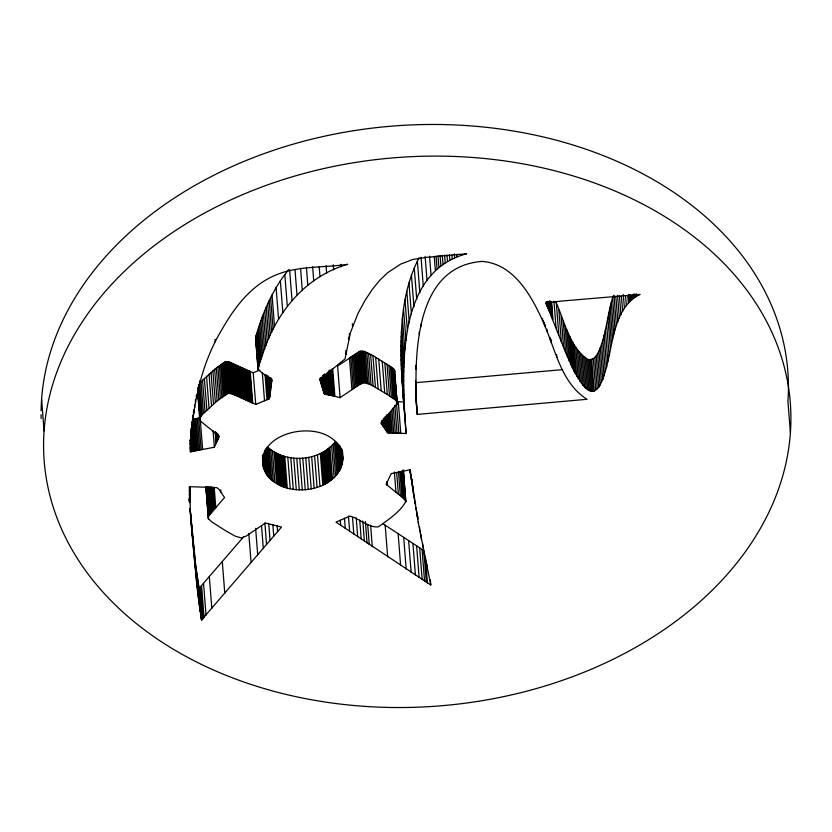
<?xml version="1.0" encoding="UTF-8"?>
<svg xmlns="http://www.w3.org/2000/svg" width="832" height="832" viewBox="0 0 832 832"><rect width="100%" height="100%" fill="white"/><g stroke="black" fill="none" stroke-linecap="round" stroke-linejoin="round"><path stroke-width="1.25" d="M404.841 416.25C402.022 359.986 399.246 271.658 466.71 253.75L426.993 257.317L412.849 259.438L400.629 264.139L387.733 272.636L379.746 280.29L372.154 289.609L364.905 300.674L357.916 313.56L350.418 332.748L344.999 358.946L319.81 379.382L324.376 393.702L340.09 397.654L359.32 384.696L364.25 382.668L371.051 384.862L387.306 394.462L395.897 400.275L397.249 403.374L380.931 423.176L387.67 432.692L406.13 433.545L401.762 375.596C399.984 335.878 400.265 293.914 419.089 257.826M342.826 459.139C339.789 411.31 241.987 429.364 267.041 475.218C288.174 502.674 349.877 490.038 342.212 449.956M415.542 393.64L417.227 414.409L587.028 399.287C560.997 382.876 555.558 349.43 543.639 323.055C532.012 296.712 514.561 264.222 482.529 261.414C413.223 265.886 414.263 358.29 416.832 410.093M430.383 579.935L430.778 585L336.014 522.132L350.002 516.09C359.653 518.669 368.399 528.018 378.498 526.812C388.274 519.553 400.098 512.221 405.829 501.394L403.406 470.704M191.36 435.552C194.106 398.434 202.779 361.046 222.238 328.962C234.458 307.788 249.995 286.884 272.761 276.37C296.078 265.314 322.878 268.081 347.724 264.316C305.822 276.12 276.442 312.25 263.307 352.425C261.799 357.999 258.502 364.114 258.294 369.699C262.538 373.485 267.311 376.636 271.866 380.016L269.838 396.646L268.684 399.079L255.726 404.404L232.18 393.869L228.103 393.37L217.131 400.941L202.197 414.679L200.013 418.049L200.47 421.075L219.461 436.405L214.375 447.21L190.143 451.911L191.36 435.552L190.954 430.487M394.763 371.748L394.358 369.689L391.664 367.297L372.944 355.628L363.958 351.364L359.611 351.437L337.605 366.028L340.09 397.654M555.547 301.434C564.866 320.902 568.818 346.778 587.902 359.466C596.211 361.057 599.31 350.137 601.578 344.198C606.778 328.453 608.046 311.74 613.215 295.994M609.118 355.805C613.818 334.1 617.573 305.146 640.068 294.424L561.298 301.09L545.948 303.046L565.666 352.612L573.83 370.937L583.055 385.455L587.579 389.657L590.387 391.082L594.204 391.071L598.697 387.338L602.774 379.454L606.611 366.943L609.118 355.805L606.632 324.178M403.333 470.298L404.591 488.582M190.33 511.451L189.748 486.647L216.975 487.698L218.92 489.32L224.546 497.536L208.77 515.767L208.343 518.606L211.609 521.799L225.514 530.681L235.113 536.11L241.363 537.961L246.199 536.068L265.346 523.016L281.528 527.072L201.646 619.902L196.737 583.565L190.133 508.924M258.045 369.429L255.538 337.542C262.392 313.186 272.542 289.276 288.735 269.599M270.4 478.878L267.914 447.262C286.79 464.204 320.07 461.469 335.629 441.314L338.125 472.94M190.07 508.591L195.884 566.966L199.16 588.286L243.672 536.765M199.701 383.053L214.646 369.325L225.618 361.743L229.694 362.242L253.23 372.788L259.834 370.053M192.39 419.276L200.138 417.778M416.031 382.668L562.671 369.616M396.375 401.7L403.634 401.929L401.762 375.596M383.126 523.838L423.831 550.586L426.327 582.213M405.829 501.394L403.177 498.035L386.11 484.276L391.238 473.626L409.843 469.851L418.517 524.077L430.778 585M255.798 338.073L255.538 337.542M189.249 499.179L189.446 501.561M790.4 432.692A374.192 274.997 -4.5 0 0 247.52 192.598A374.192 274.997 -4.5 0 0 213.814 670.155A374.192 274.997 -4.5 0 0 790.4 432.692L787.914 401.066A374.192 274.997 -4.5 0 0 426.41 124.509A374.192 274.997 -4.5 0 0 41.111 410.831M636.21 293.675L636.418 296.213M635.149 294.32L635.357 296.858M633.994 293.779L634.286 297.575M632.934 294.559L633.235 298.355M631.894 295.402L632.195 299.198M630.781 295.027L631.186 300.092M629.699 294.715L630.198 301.038M628.659 294.434L629.252 302.026M627.754 295.464L628.358 303.046M625.529 295.516L626.33 305.635M623.324 294.486L624.416 308.402M621.421 296.192L622.617 311.366M619.424 295.578L620.911 314.548M617.521 295.194L619.31 317.97M615.815 296.317L617.802 321.62M613.985 295.162L616.377 325.52M612.55 298.074L615.035 329.701M611.281 302.536L613.766 334.152M610.085 307.278L612.581 338.905M608.962 312.343L611.447 343.959M607.89 317.72L610.376 349.346M605.374 330.044L607.859 361.67M604.115 335.317L606.611 366.943M602.857 340.038L605.342 371.654M601.578 344.198L604.074 375.825M600.288 347.828L602.774 379.454M598.967 350.948L601.453 382.574M597.605 353.569L600.101 385.195M596.211 355.722L598.697 387.338M594.776 357.396L597.262 389.022M593.278 358.634L595.764 390.26M591.718 359.445L594.204 391.071M590.512 359.746L592.998 391.362M589.233 359.746L591.718 391.373M587.902 359.466L590.387 391.082M586.518 358.894L589.004 390.51M585.094 358.041L587.579 389.657M583.617 356.907L586.102 388.534M582.109 355.503L584.594 387.13M580.57 353.829L583.055 385.455M578.999 351.894L581.485 383.51M577.398 349.69L579.894 381.316M575.786 347.235L578.282 378.851M574.163 344.521L576.649 376.147M572.749 342.004L575.245 373.62M571.345 339.321L573.83 370.937M569.889 336.398L572.385 368.025M568.381 333.185L570.877 364.801M566.779 329.586L569.275 361.213M565.053 325.551L567.549 357.167M563.181 320.996L565.666 352.612M561.122 315.848L563.607 347.474M558.854 310.055L561.34 341.682M556.348 303.524L558.834 335.15M553.966 301.267L556.057 327.829M556.67 354.588L556.868 357.115M551.585 301.922L552.978 319.634M551.242 302.037L552.542 318.479M550.888 302.13L552.084 317.304M550.524 302.214L551.616 316.129M550.056 301.038L551.148 314.954M549.682 301.163L550.68 313.81M549.328 301.319L550.222 312.707M548.974 301.527L549.775 311.646M548.652 301.808L549.349 310.669M548.35 302.172L548.943 309.764M551.106 339.321L551.398 343.117M547.976 301.361L548.579 308.953M547.747 301.933L548.246 308.256M547.56 302.63L547.955 307.694M547.3 302.13L547.695 307.195M550.035 337.386L550.233 339.914M547.144 302.9L547.446 306.696M546.905 302.422L547.206 306.218M546.676 301.954L546.967 305.75M546.562 302.765L546.759 305.302M546.364 302.349L546.562 304.876M546.187 301.964L546.385 304.491M546.988 329.264L547.186 331.791M545.189 324.719L545.386 327.246M544.315 322.598L544.513 325.125M543.442 320.528L543.639 323.055M542.547 318.479L542.755 321.006M456.903 254.197L457.101 256.724M454.355 253.926L454.646 257.722M451.922 255.029L452.213 258.825M449.415 254.966L449.81 260.021M446.961 254.987L447.46 261.31M444.579 255.091L445.172 262.683M442.281 255.258L442.978 264.118M440.076 255.486L440.877 265.606M437.996 255.767L438.89 267.155M436.051 256.09L437.039 268.736M434.252 256.433L435.354 270.348M429.551 256.131L431.038 275.101M425.131 256.391L427.024 280.426M421.002 257.182L423.29 286.27M417.373 261.009L419.858 292.635M420.753 324.314L420.95 326.841M414.253 267.873L416.738 299.489M419.203 332.124L419.401 334.651M411.445 275.194L413.941 306.821M408.959 282.984L411.455 314.6M415.574 365.414L415.875 369.21M415.542 380.453L415.74 382.98M415.605 383.302L415.896 388.981M415.615 387.244L416.01 392.309M415.542 388.118L416.135 395.71M415.574 390.218L416.27 399.079M415.615 392.184L417.227 414.409M406.806 291.19L409.292 322.816M426.743 563.909L427.045 567.694M425.339 556.348L427.43 582.91M404.986 299.822L407.472 331.438M424.143 552.136L424.341 554.663M422.583 543.494L422.885 547.29M403.51 308.828L405.995 340.454M421.002 534.539L421.398 539.594M422.074 549.453L424.559 581.069M419.536 526.739L419.931 531.794M402.386 318.219L404.872 349.846M417.914 516.485L418.111 519.012M418.309 521.55L418.517 524.077M416.78 511.576L417.175 516.63M419.671 547.882L422.157 579.509M401.617 327.954L404.102 359.58M415.355 502.07L415.563 504.608M415.761 507.135L415.958 509.662M401.419 331.76L403.905 363.386M414.398 497.037L414.898 503.36M401.274 335.951L403.759 367.567M413.421 490.339L414.024 497.931M412.776 485.961L413.379 493.553M401.17 340.423L403.655 372.039M412.1 479.055L412.298 481.582M412.589 485.378L412.994 490.433M411.892 479.71L412.495 487.302M401.107 345.082L403.593 376.709M411.258 475.01L411.455 477.537M411.653 480.064L411.954 483.86M416.624 545.886L419.11 577.512M401.076 349.856L403.572 381.472M410.894 474.531L411.289 479.596M410.332 469.664L410.935 477.246M401.097 354.64L403.582 386.256M410.166 469.758L410.571 474.822M409.999 469.81L410.207 472.337M401.149 359.341L403.645 390.967M401.253 363.886L403.738 395.512M401.378 368.17L404.04 403.718M402.719 389.73L406.13 433.545M412.942 543.473L415.428 575.099M398.289 401.762L400.774 433.389M403.166 470.049L405.818 501.914M404.789 491.109L405.382 498.701M408.626 540.644L411.122 572.27M402.969 470.912L405.267 500.001M394.607 370.146L397.249 403.374M402.511 470.413L404.799 499.502M394.815 374.691L395.314 381.014M395.606 384.81L396.209 392.402M396.406 394.93L397.103 403.78M394.358 369.689L396.843 401.315M394.763 377.707L395.065 381.493M395.658 389.085L395.959 392.881M396.458 399.204L396.854 404.269M393.962 369.2L396.448 400.826M401.929 471.026L404.123 498.857M396.479 402.969L398.861 433.326M393.401 368.649L395.897 400.275M401.086 471.474L403.177 498.035M392.652 368.025L395.138 399.651M394.857 405.434L397.051 433.264M391.664 367.297L394.15 398.913M399.953 471.692L401.939 496.995M390.416 366.434L392.902 398.05M398.466 471.661L400.358 495.695M403.697 537.399L406.182 569.015M393.349 407.898L395.335 433.202M388.877 365.414L391.373 397.041M391.966 410.363L393.754 433.139M396.687 472.597L398.382 494.094M387.026 364.229L389.511 395.845M390.624 411.57L392.319 433.066M394.378 471.921L395.97 492.159M389.449 412.776L391.04 433.014M384.81 362.835L387.306 394.462M398.133 533.738L400.618 565.354M388.45 413.982L389.948 432.952M387.66 415.189L389.054 432.9M386.974 415.137L388.367 432.848M386.537 415.085L387.93 432.796M382.221 361.223L384.706 392.85M386.381 416.25L387.67 432.692M386.152 415.979L387.452 432.422M385.934 416.811L387.306 432.224M385.746 416.541L386.942 431.714M385.642 417.508L386.734 431.413M385.424 417.175L386.516 431.09M385.195 416.832L386.287 430.747M385.06 417.726L386.058 430.373M384.821 417.342L385.809 429.988M384.415 417.81L385.32 429.187M384.249 418.652L385.05 428.771M383.968 418.215L384.769 428.334M383.781 419.047L384.478 427.898M383.49 418.61L384.186 427.461M378.716 359.06L381.202 390.686M383.292 419.453L383.885 427.034M383.105 420.295L383.604 426.618M382.918 421.169L383.323 426.223M382.658 420.794L383.053 425.859M382.398 420.451L382.803 425.516M387.14 481.541L387.442 485.337M382.262 421.408L382.564 425.204M382.054 421.148L382.356 424.944M381.794 420.815L382.096 424.611M381.618 421.751L381.961 424.455M386.537 482.248L386.745 484.786M381.472 421.564L381.67 424.091M375.638 357.209L378.123 388.825M372.944 355.628L375.43 387.244M385.174 525.19L387.67 556.816M370.604 354.307L373.09 385.934M368.566 353.246L371.051 384.862M366.808 352.404L369.294 384.03M365.29 351.78L367.775 383.406M363.958 351.364L366.454 382.98M362.794 351.114L365.29 382.741M361.764 351.042L364.25 382.668M360.807 351.114L363.293 382.73M359.902 351.312L362.388 382.938M359.611 351.437L362.097 383.063M359.143 351.686L361.629 383.302M358.509 352.04L360.994 383.666M357.739 352.508L360.225 384.134M370.594 525.158L372.289 546.655M356.824 353.07L359.32 384.696M355.805 353.714L358.29 385.341M352.342 323.648L352.539 326.175M354.682 354.442L357.167 386.069M367.682 524.347L369.273 544.586M353.465 355.233L355.95 386.859M365.394 521.581L367.078 543.088M352.175 356.086L354.661 387.702M349.294 333.59L349.492 336.128M350.823 356.98L353.319 388.606M348.452 337.043L348.65 339.57M362.794 520.998L364.385 541.237M349.44 357.926L351.926 389.542M340.954 264.274L341.151 266.802M359.746 520.125L361.234 539.094M345.79 350.47L346.081 354.255M356.2 517.712L357.698 536.692M333.278 264.794L333.674 269.859M352.518 517.618L353.818 534.061M348.452 516.069L349.648 531.253M341.994 449.987L342.763 460.429M341.484 448.313L342.576 462.228M341.099 448.75L342.295 463.923M340.402 446.576L341.9 465.546M326.03 265.595L326.622 273.187M339.706 445.598L341.401 467.106M338.884 444.579L340.777 468.614M332.686 368.503L334.87 396.334M344.458 518.18L345.259 528.299M332.051 369.585L334.142 396.146M337.938 443.508L340.028 470.07M331.313 369.408L333.403 395.97M336.856 442.416L339.144 471.515M330.668 370.49L332.654 395.793M329.919 370.323L331.916 395.616M329.191 370.157L331.188 395.45M334.454 442.749L336.95 474.365M328.588 371.27L330.481 395.304M340.298 520.187L340.694 525.242M328.016 372.393L329.805 395.158M319.186 266.698L319.977 276.817M327.382 372.258L329.17 395.034M333.122 444.194L335.618 475.81M326.893 373.412L328.588 394.919M326.466 374.577L328.058 394.815M326.019 374.504L327.61 394.742M331.625 445.671L334.11 477.287M325.27 374.4L326.862 394.638M324.917 374.338L326.518 394.576M324.594 374.265L326.186 394.503M324.282 374.182L325.874 394.42M329.95 447.19L332.446 478.816M324.085 375.367L325.582 394.337M323.825 375.274L325.312 394.243M323.575 375.17L325.073 394.15M323.367 375.066L324.854 394.046M323.274 376.22L324.667 393.931M329.014 448.011L331.5 479.638M322.982 375.991L324.376 393.702M322.889 376.938L324.189 393.38M322.556 376.033L324.043 393.006M328.151 448.739L330.647 480.366M322.421 376.626L323.617 391.799M322.254 377.073L323.346 390.988M322.057 377.416L323.045 390.062M321.828 377.634L322.722 389.022M327.371 449.384L329.857 481.01M321.568 377.77L322.369 387.889M312.624 266.864L313.716 280.779M321.298 377.832L321.994 386.682M321.017 377.822L321.61 385.403M326.633 449.966L329.129 481.582M320.715 377.749L321.214 384.072M325.936 450.486L328.422 482.102M319.998 378.123L320.278 380.91M325.239 450.954L327.735 482.581M324.553 451.402L327.038 483.018M323.825 451.818L326.321 483.444M323.066 452.234L325.551 483.85M322.234 452.65L324.73 484.266M321.329 453.086L323.814 484.702M306.415 267.363L307.809 285.074M320.32 453.544L322.806 485.17M317.47 454.74L319.956 486.356M300.55 268.226L302.245 289.734M314.579 455.759L317.075 487.375M311.667 456.602L314.153 488.228M294.996 269.485L296.982 294.788M308.724 457.278L311.21 488.904M305.76 457.787L308.246 489.403M289.619 269.88L292.011 300.238M302.775 458.11L305.261 489.736M299.78 458.276L302.276 489.892M284.814 274.498L287.3 306.124M296.785 458.255L299.27 489.882M280.342 280.831L282.838 312.458M293.779 458.068L296.265 489.694M290.774 457.714L293.259 489.33M276.089 287.633L278.585 319.259M287.778 457.174L290.264 488.8M272.033 294.934L274.518 326.56M284.794 456.466L287.29 488.093M283.733 456.175L286.218 487.802M270.608 297.721L273.104 329.337M282.755 455.894L285.251 487.521M281.871 455.614L284.357 487.24M269.162 300.716L271.648 332.332M281.029 455.333L283.525 486.949M280.238 455.031L282.724 486.658M267.706 303.878L270.192 335.494M279.469 454.709L281.954 486.335M278.689 454.355L281.185 485.982M266.25 307.164L268.746 338.78M277.898 453.96L280.384 485.586M271.523 378.435L271.721 380.962M271.45 378.945L271.648 381.472M271.201 378.799L271.502 382.595M277.066 453.513L279.552 485.139M270.941 378.789L271.346 383.843M270.577 377.655L271.18 385.237M276.172 453.014L278.668 484.64M264.826 310.544L267.311 342.16M270.109 377.52L270.91 387.639M269.63 377.582L270.618 390.239M275.205 452.442L277.701 484.068M269.183 377.208L270.379 392.392M268.882 377.707L270.182 394.15M263.432 313.966L265.918 345.592M268.601 377.842L269.994 395.554M268.247 376.407L269.838 396.646M274.144 451.807L276.63 483.423M267.987 375.97L269.682 397.467M267.831 376.563L269.526 398.07M267.665 376.979L269.35 398.486M267.374 375.991L269.162 398.767M267.155 376.178L268.944 398.944M266.791 375.045L268.684 399.079M262.09 317.398L264.576 349.024M272.376 450.684L274.872 482.3M266.271 375.253L268.164 399.277M277.087 525.325L277.586 531.648M260.822 320.809L263.307 352.425M265.013 374.452L266.999 399.745M270.754 449.55L273.25 481.177M259.636 324.137L262.122 355.753M269.266 448.417L271.752 480.043M262.33 372.934L264.524 400.764M258.554 327.361L261.04 358.977M257.587 330.429L260.073 362.045M266.77 447.335L269.162 477.693M272.854 524.722L273.749 536.11M265.855 448.656L268.05 476.476M256.755 333.299L259.241 364.926M256.194 335.286L258.69 366.912M256.422 340.995L256.714 344.791M257.213 351.114L257.514 354.91M258.107 362.502L258.305 365.03M265.054 449.925L267.041 475.218M255.85 336.523L258.336 368.139M256.006 340.61L256.703 349.461M256.901 351.988L257.494 359.58M257.691 362.107L258.294 369.699M255.663 337.137L258.076 368.992M264.347 451.142L266.136 473.918M263.848 453.575L265.335 472.555M263.338 454.688L264.628 471.13M268.767 523.962L270.057 540.405M262.777 455.333L264.014 469.633M262.569 455.083L262.87 458.879M262.475 455.416L263.474 468.062M262.475 457.174L263.266 467.293M262.465 459.118L262.964 465.442M253.23 372.788L255.726 404.404M264.878 522.985L266.562 544.492M250.255 371.571L252.741 403.198M249.777 371.374L252.262 402.99M261.518 525.522L263.318 548.298M249.142 371.103L251.638 402.719M248.383 370.76L250.879 402.386M247.52 370.375L250.006 401.991M246.553 369.928L249.038 401.554M245.492 369.45L247.978 401.066M244.369 368.93L246.854 400.556M243.183 368.378L245.679 400.005M255.622 528.299L257.712 554.861M241.966 367.806L244.452 399.433M240.718 367.224L243.204 398.85M239.46 366.631L241.946 398.258M238.202 366.038L240.687 397.654M236.954 365.446L239.45 397.072M235.737 364.884L238.233 396.51M248.799 533.541L251.098 562.63M234.562 364.343L237.047 395.97M233.438 363.844L235.924 395.46M232.378 363.376L234.863 394.992M231.39 362.95L233.875 394.566M230.485 362.565L232.981 394.191M229.694 362.242L232.18 393.869M229.018 361.972L231.504 393.598M228.467 361.774L230.953 393.401M228.051 361.639L230.537 393.266M227.791 361.587L230.277 393.214M227.396 361.566L229.892 393.182M226.959 361.577L229.455 393.193M226.502 361.608L228.987 393.224M226.044 361.66L228.53 393.286M225.618 361.743L228.103 393.37M225.243 361.847L227.729 393.463M224.63 362.086L227.115 393.713M223.86 362.492L226.346 394.118M222.934 363.054L225.43 394.68M221.874 363.761L224.359 395.387M220.667 364.614L223.163 396.23M219.346 365.591L221.832 397.218M217.89 366.714L220.376 398.33M215.062 339.269L215.259 341.796M216.32 367.952L218.806 399.578M214.646 369.325L217.131 400.941M218.088 434.45L218.39 438.246M212.867 370.802L215.353 402.428M217.932 434.73L218.223 438.526M217.745 435.063L218.046 438.859M217.454 434.179L217.849 439.244M217.152 433.337L217.641 439.66M216.934 433.794L217.422 440.118M216.601 433.004L217.204 440.596M216.372 433.503L216.965 441.095M220.698 489.85L220.896 492.378M216.039 432.754L216.736 441.605M215.706 432.006L216.507 442.125M210.985 372.403L213.481 404.019M215.488 432.526L216.278 442.645M215.166 431.766L216.06 443.154M209.019 374.098L211.515 405.725M213.086 430.768L214.375 447.21M222.3 561.683L224.786 593.31M206.534 376.293L209.03 407.919M214.198 487.313L215.79 507.551M213.086 487.209L214.77 508.716M204.37 378.279L206.866 409.906M212.014 487.074L213.803 509.839M210.995 486.866L212.878 510.9M202.519 380.058L205.015 411.674M210.038 486.595L212.025 511.898M200.97 381.638L203.455 413.265M209.248 487.51L211.245 512.814M208.447 487.074L210.538 513.635M199.514 380.942L202.197 414.679M207.74 486.522L209.934 514.353M207.241 487.126L209.435 514.956M198.713 384.311L201.209 415.938M206.846 487.604L209.04 515.434M206.482 486.678L208.77 515.767M206.346 486.866L208.634 515.954M206.17 487.292L208.458 516.381M198.193 387.962L200.481 417.061M205.951 486.585L208.468 518.981M199.93 412.381L200.127 414.908M205.795 486.585L208.343 518.606M198.172 391.986L198.474 395.782M198.973 402.106L199.274 405.902M199.774 412.225L200.065 416.021M200.335 420.316L202.623 449.405M197.631 387.691L200.013 418.049M197.839 392.6L198.432 400.192M198.63 402.719L199.233 410.311M199.43 412.838L200.023 420.43M197.61 391.893L199.794 419.723M198.671 418.059L201.157 449.675M196.29 395.096L196.487 397.623M197.278 418.319L199.763 449.946M195.354 399.963L195.551 402.49M209.331 576.774L211.827 608.4M195.957 418.579L198.442 450.195M194.501 404.872L194.698 407.399M194.698 418.818L197.184 450.445M193.721 409.833L193.918 412.37M193.419 411.913L193.617 414.44M193.513 419.058L195.998 450.674M192.712 415.137L193.014 418.933M192.587 421.814L194.875 450.902M192.234 420.961L192.431 423.488M191.88 421.866L192.182 425.662M191.745 425.173L193.814 451.121M191.391 428.594L191.589 431.132M203.549 583.534L206.034 615.16M191.017 428.563L192.806 451.329M190.965 432.775L191.266 436.571M190.954 435.302L191.152 437.83M190.965 440.149L191.87 451.526M190.445 439.109L190.736 442.894M190.185 439.889L190.59 444.954M201.583 585.842L204.069 617.458M190.081 440.336L190.975 451.724M190.133 443.352L190.434 447.148M190.091 446.95L190.289 449.478M200.418 587.205L202.904 618.831M200.075 587.621L202.561 619.247M199.846 587.86L202.332 619.486M199.628 588.047L202.114 619.674M199.42 588.193L201.906 619.809M199.16 588.286L201.646 619.902M198.973 588.089L201.458 619.715M198.734 586.924L201.365 619.258M198.38 584.792L201.063 617.594M197.922 581.87L200.647 615.046M197.662 580.154L200.158 611.78M197.392 578.292L199.888 609.918M196.82 574.236L199.597 607.942M196.529 572.073L199.014 603.699M189.602 486.678L189.8 489.206M195.884 566.966L198.38 598.593M189.457 486.647L189.862 491.702M195.114 560.134L197.6 591.76M189.28 487.542L189.977 496.402M194.241 551.938L196.737 583.565M189.29 490.36L190.081 500.479M193.305 542.776L195.801 574.402M189.27 493.927L189.862 501.519M192.348 533.021L194.834 564.637M191.391 523.037L193.887 554.663M189.238 497.536L189.634 502.601M190.486 513.219L192.972 544.846M189.238 499.387L189.467 502.445M190.091 509.714L192.14 535.569M41.6 399.308L44.086 430.934M41.153 418.558A374.192 274.997 -4.5 0 1 41.101 414.69"/></g></svg>
